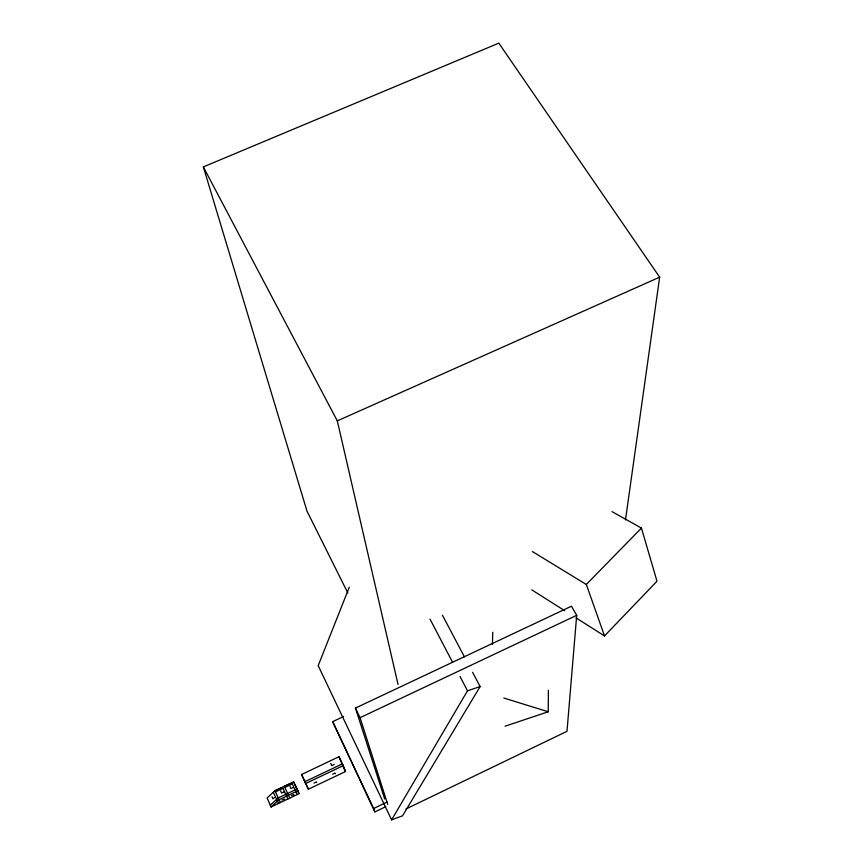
<?xml version="1.0" encoding="UTF-8"?>
<svg xmlns="http://www.w3.org/2000/svg" width="863" height="863" viewBox="0 0 863 863"><rect width="100%" height="100%" fill="white"/><g stroke="black" fill="none" stroke-linecap="round" stroke-linejoin="round"><path stroke-width="1.29" d="M505.092 726.204L548.232 711.759L548.393 690.238M492.439 644.381L492.751 632.277M384.682 798.998L355.437 708.07L571.457 606.214L576.7 615.319L566.991 731.306L405.934 808.998M625.481 519.914L659.656 277.174L498.814 43.15L203.344 166.904L306.969 511.079L347.865 593.043M349.267 587.272L318.188 665.632L391.597 819.85L402.525 815.815L480.13 686.57L472.6 672.309M391.597 819.85L467.509 690.81L480.13 686.57M576.085 617.919L604.521 635.934L656.991 581.22L641.446 528.08L612.018 511.64M604.521 635.934L586.333 584.478L641.446 528.08M274.412 797.563L272.978 798.89L272.028 796.743M270.281 805.201L278.08 797.995L296.85 789.052L298.285 791.856M271.068 807.002L278.878 799.807L297.67 790.853L299.094 793.647L271.068 807.002L267.12 797.984L274.876 790.756L293.614 781.846L299.094 793.647M385.783 806.657L374.866 811.921L373.647 808.502L387.012 802.072M313.949 783.097L316.397 781.932L316.71 782.622M332.633 774.208L335.06 773.043L335.34 773.744M281.899 800.109L284.348 798.944L284.704 799.602M291.263 795.654L293.711 794.489L294.056 795.147M344.671 769.764L342.384 763.852L304.833 781.727L308.404 789.214L345.502 771.533L343.226 765.654L339.03 756.7L301.554 774.499L305.653 783.539L343.226 765.654M281.467 787.984L274.876 790.756L280.432 802.547M290.82 783.528L284.261 786.301L289.774 798.092M334.208 764.456L331.77 765.621L330.777 763.485M284.024 791.878L281.575 793.043L280.615 790.886M293.398 787.412L290.95 788.577L289.99 786.43M387.746 804.51L360.065 717.682L576.7 615.319M374.866 811.921L332.676 721.662L343.647 716.484M398.048 684.478L337.304 420.874L659.656 277.174M503.841 698.048L548.232 711.759M532.374 551.554L586.333 584.478M531.716 589.807L564.704 610.713M341.338 763.831L341.392 763.96M278.555 803.442L273.323 792.212M275.437 791.943L282.935 788.372M287.908 798.987L282.535 787.477M284.812 787.488L292.298 783.928M442.471 615.276L464.434 656.862M203.344 166.904L337.304 420.874M430.011 619.138L452.514 662.137M460.011 676.473L467.509 690.81M297.228 794.543L291.899 783.021M296.365 787.757L296.732 788.491M304.639 781.144L304.995 781.889M301.554 774.499L304.359 780.271M355.437 708.07L360.065 717.682M332.676 721.662L373.647 808.502M341.36 762.676L345.502 771.533M304.078 779.71L308.404 789.214M293.614 781.846L298.005 791.295M339.03 756.7L340.896 761.479"/></g></svg>
